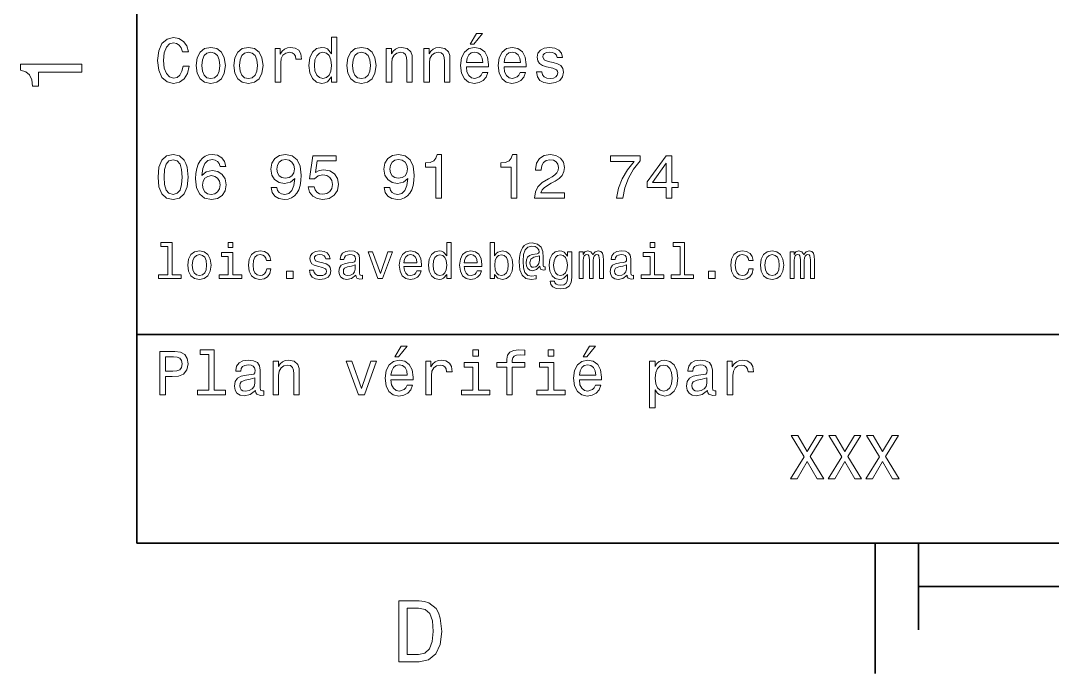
# Model space of a CAD drawing. Extents: x 0 to 210, y 0 to 297.
# Drawn here: x 3.3 to 62.7, y 2.5 to 40.1 of the extents above; entities that cross this region are included whole.
import ezdxf

# ---------------------------------------------------------------- set-up
doc = ezdxf.new("R2010")
doc.units = 0

msp = doc.modelspace()

# ---------------------------------------------------------------- linework, layer by layer
at = {"color": 7, "lineweight": 35}
for p, q in [((10, 287), (10, 10)), ((10, 10), (10, 70)), ((10, 22), (75, 22)), ((10, 10), (200, 10)), ((10, 10), (200, 10)), ((55, 7.5), (155, 7.5))]:
    msp.add_line(p, q, dxfattribs=at)
at = {"color": 7, "lineweight": 35, "ltscale": 0.1875}
msp.add_line((52.5, 10), (52.5, 2.5), dxfattribs=at)
at = {"color": 7, "lineweight": 35, "ltscale": 0.125}
msp.add_line((55, 10), (55, 5), dxfattribs=at)
at = {"color": 7, "lineweight": 13}
for points in [[(29.184439, 38.728386), (29.396975, 38.728386), (29.897696, 39.340778), (29.544668, 39.340778)], [(12.667868, 37.460373), (12.595821, 37.15778), (12.476945, 36.941643), (12.311239, 36.808357), (12.116714, 36.765129), (11.882565, 36.829971), (11.698847, 37.024494), (11.576369, 37.341499), (11.536743, 37.780979), (11.576369, 38.216858), (11.695245, 38.537464), (11.878963, 38.731987), (12.116714, 38.80043), (12.289625, 38.764408), (12.43732, 38.663544), (12.552593, 38.501442), (12.631845, 38.278099), (12.974064, 38.278099), (12.865994, 38.620316), (12.678675, 38.879681), (12.422911, 39.041786), (12.116714, 39.099422), (11.73487, 39.009365), (11.443084, 38.757202), (11.255764, 38.342937), (11.190922, 37.780979), (11.255764, 37.219021), (11.443084, 36.804756), (11.73487, 36.548992), (12.116714, 36.462536), (12.451729, 36.530979), (12.721902, 36.721901), (12.912825, 37.035301), (13.013689, 37.460373)], [(21.201729, 36.829971), (21.201729, 36.530979), (21.518732, 36.530979), (21.518732, 39.117435), (21.205332, 39.117435), (21.205332, 38.170029), (20.963978, 38.443802), (20.816282, 38.508644), (20.646975, 38.533859), (20.340778, 38.461815), (20.103027, 38.260086), (19.948128, 37.935879), (19.894093, 37.5), (19.948128, 37.064121), (20.103027, 36.736309), (20.340778, 36.530979), (20.646975, 36.462536), (20.816282, 36.487751), (20.967579, 36.552593)], [(13.413545, 37.496399), (13.471182, 37.056915), (13.636888, 36.732708), (13.899856, 36.530979), (14.252882, 36.462536), (14.602305, 36.530979), (14.865273, 36.729107), (15.030979, 37.053314), (15.092218, 37.496399), (15.030979, 37.935879), (14.865273, 38.263687), (14.602305, 38.461815), (14.252882, 38.533859), (13.899856, 38.461815), (13.636888, 38.260086), (13.471182, 37.935879)], [(13.737752, 37.5), (13.770173, 37.824207), (13.871037, 38.058357), (14.033141, 38.20245), (14.252882, 38.25288), (14.46902, 38.20245), (14.631124, 38.061958), (14.731989, 37.824207), (14.768011, 37.5), (14.731989, 37.172188), (14.631124, 36.934437), (14.46902, 36.790344), (14.252882, 36.743515), (14.033141, 36.790344), (13.871037, 36.934437), (13.770173, 37.172188)], [(15.582132, 37.496399), (15.63977, 37.056915), (15.805475, 36.732708), (16.068443, 36.530979), (16.421471, 36.462536), (16.770893, 36.530979), (17.033861, 36.729107), (17.199568, 37.053314), (17.260807, 37.496399), (17.199568, 37.935879), (17.033861, 38.263687), (16.770893, 38.461815), (16.421471, 38.533859), (16.068443, 38.461815), (15.805475, 38.260086), (15.63977, 37.935879)], [(15.90634, 37.5), (15.938761, 37.824207), (16.039625, 38.058357), (16.201729, 38.20245), (16.421471, 38.25288), (16.637608, 38.20245), (16.799711, 38.061958), (16.900578, 37.824207), (16.9366, 37.5), (16.900578, 37.172188), (16.799711, 36.934437), (16.637608, 36.790344), (16.421471, 36.743515), (16.201729, 36.790344), (16.039625, 36.934437), (15.938761, 37.172188)], [(17.963257, 36.530979), (18.28026, 36.530979), (18.28026, 37.636887), (18.312679, 37.903458), (18.409943, 38.094379), (18.568443, 38.209652), (18.780979, 38.249279), (18.939482, 38.224064), (19.058357, 38.152016), (19.130404, 38.029537), (19.155621, 37.863831), (19.476225, 37.863831), (19.432999, 38.155621), (19.314121, 38.364552), (19.115993, 38.490635), (18.845821, 38.533859), (18.662104, 38.505043), (18.503603, 38.432995), (18.363113, 38.310516), (18.251442, 38.144814), (18.251442, 38.465416), (17.963257, 38.465416)], [(20.701008, 38.249279), (20.909943, 38.198845), (21.068443, 38.058357), (21.162104, 37.824207), (21.198128, 37.5), (21.162104, 37.172188), (21.068443, 36.938038), (20.909943, 36.793949), (20.701008, 36.747116), (20.502882, 36.793949), (20.351585, 36.938038), (20.250721, 37.175793), (20.2183, 37.5), (20.250721, 37.820606), (20.351585, 38.054756), (20.502882, 38.198845)], [(22.087896, 37.496399), (22.145533, 37.056915), (22.311239, 36.732708), (22.574207, 36.530979), (22.927235, 36.462536), (23.276657, 36.530979), (23.539625, 36.729107), (23.70533, 37.053314), (23.766571, 37.496399), (23.70533, 37.935879), (23.539625, 38.263687), (23.276657, 38.461815), (22.927235, 38.533859), (22.574207, 38.461815), (22.311239, 38.260086), (22.145533, 37.935879)], [(22.412104, 37.5), (22.444525, 37.824207), (22.545389, 38.058357), (22.707493, 38.20245), (22.927235, 38.25288), (23.143372, 38.20245), (23.305475, 38.061958), (23.40634, 37.824207), (23.442364, 37.5), (23.40634, 37.172188), (23.305475, 36.934437), (23.143372, 36.790344), (22.927235, 36.743515), (22.707493, 36.790344), (22.545389, 36.934437), (22.444525, 37.172188)], [(24.350143, 36.530979), (24.667147, 36.530979), (24.667147, 37.647694), (24.699568, 37.903458), (24.804035, 38.090778), (24.966137, 38.206051), (25.182278, 38.249279), (25.355186, 38.213257), (25.463257, 38.115993), (25.517292, 37.953888), (25.535301, 37.737751), (25.535301, 36.530979), (25.852306, 36.530979), (25.852306, 37.802593), (25.837896, 38.058357), (25.773054, 38.270893), (25.560518, 38.465416), (25.229107, 38.533859), (25.045389, 38.508644), (24.89049, 38.440201), (24.757204, 38.324928), (24.652737, 38.170029), (24.652737, 38.465416), (24.350143, 38.465416)], [(26.51873, 36.530979), (26.835735, 36.530979), (26.835735, 37.647694), (26.868156, 37.903458), (26.972622, 38.090778), (27.134726, 38.206051), (27.350864, 38.249279), (27.523775, 38.213257), (27.631844, 38.115993), (27.685879, 37.953888), (27.70389, 37.737751), (27.70389, 36.530979), (28.020893, 36.530979), (28.020893, 37.802593), (28.006483, 38.058357), (27.941643, 38.270893), (27.729107, 38.465416), (27.397694, 38.533859), (27.213976, 38.508644), (27.059078, 38.440201), (26.925793, 38.324928), (26.821325, 38.170029), (26.821325, 38.465416), (26.51873, 38.465416)], [(28.964697, 37.406338), (30.23271, 37.406338), (30.236311, 37.554035), (30.178675, 37.9683), (30.020174, 38.278099), (29.768011, 38.465416), (29.432997, 38.533859), (29.105188, 38.461815), (28.853025, 38.260086), (28.690922, 37.932278), (28.633286, 37.5), (28.687321, 37.056915), (28.849424, 36.732708), (29.097982, 36.530979), (29.42219, 36.462536), (29.703171, 36.509365), (29.933718, 36.631844), (30.103025, 36.826366), (30.200289, 37.085735), (29.886889, 37.085735), (29.822046, 36.941643), (29.728386, 36.833572), (29.461815, 36.747116), (29.256485, 36.786743), (29.101585, 36.912823), (29.000721, 37.118156), (28.964697, 37.395531)], [(28.964697, 37.672909), (29.004322, 37.921471), (29.101585, 38.105186), (29.249279, 38.216858), (29.443804, 38.256485), (29.634726, 38.216858), (29.782421, 38.105186), (29.872478, 37.921471), (29.9049, 37.672909)], [(31.133286, 37.406338), (32.401299, 37.406338), (32.4049, 37.554035), (32.347263, 37.9683), (32.188763, 38.278099), (31.9366, 38.465416), (31.601585, 38.533859), (31.273777, 38.461815), (31.021614, 38.260086), (30.85951, 37.932278), (30.801874, 37.5), (30.855909, 37.056915), (31.018013, 36.732708), (31.266571, 36.530979), (31.590778, 36.462536), (31.871759, 36.509365), (32.102306, 36.631844), (32.271614, 36.826366), (32.368877, 37.085735), (32.055477, 37.085735), (31.990635, 36.941643), (31.896975, 36.833572), (31.630404, 36.747116), (31.425074, 36.786743), (31.270174, 36.912823), (31.16931, 37.118156), (31.133286, 37.395531)], [(31.133286, 37.672909), (31.172911, 37.921471), (31.270174, 38.105186), (31.417868, 38.216858), (31.612392, 38.256485), (31.803314, 38.216858), (31.95101, 38.105186), (32.041069, 37.921471), (32.073486, 37.672909)], [(33.971901, 37.658501), (33.66571, 37.730545), (33.438763, 37.8134), (33.363113, 37.982708), (33.384727, 38.101585), (33.460377, 38.188038), (33.582855, 38.242073), (33.759369, 38.263687), (33.928677, 38.242073), (34.061962, 38.177231), (34.148415, 38.079971), (34.184441, 37.950287), (34.49424, 37.950287), (34.49424, 37.957493), (34.440201, 38.191643), (34.292511, 38.375359), (34.061962, 38.490635), (33.759369, 38.533859), (33.453171, 38.490635), (33.229828, 38.371758), (33.08934, 38.195244), (33.046112, 37.971901), (33.078529, 37.755764), (33.179398, 37.604465), (33.3451, 37.496399), (33.586456, 37.42075), (33.939484, 37.334293), (34.155621, 37.244236), (34.213257, 37.172188), (34.234871, 37.064121), (34.202454, 36.930836), (34.115997, 36.829971), (33.975506, 36.765129), (33.788185, 36.743515), (33.590057, 36.765129), (33.445969, 36.840778), (33.348705, 36.963257), (33.309082, 37.132565), (33.002884, 37.132565), (33.053314, 36.844379), (33.201012, 36.635445), (33.435158, 36.509365), (33.759369, 36.462536), (34.097984, 36.509365), (34.346542, 36.635445), (34.497841, 36.837173), (34.551872, 37.100143), (34.512249, 37.327087), (34.400578, 37.481987), (34.216858, 37.582851)], [(6.833213, 37.109222), (6.833213, 37.568153), (3.307997, 37.568153), (3.307997, 37.225216), (3.615634, 37.134438), (3.822406, 36.952881), (3.943444, 36.675503), (3.98379, 36.292217), (4.341859, 36.292217), (4.341859, 37.109222)], [(11.216138, 31.071325), (11.270173, 30.505762), (11.439482, 30.102304), (11.709654, 29.857347), (12.084294, 29.778097), (12.455332, 29.857347), (12.725504, 30.102304), (12.891211, 30.505762), (12.948847, 31.071325), (12.891211, 31.633286), (12.822766, 31.856628), (12.725504, 32.040344), (12.455332, 32.285301), (12.084294, 32.368156), (11.709654, 32.285301), (11.439482, 32.036743), (11.270173, 31.633286)], [(15.117435, 31.676512), (15.048991, 31.9683), (14.89049, 32.184437), (14.645533, 32.321323), (14.32853, 32.368156), (14.115994, 32.342937), (13.932277, 32.274494), (13.770173, 32.162823), (13.633286, 32.004322), (13.525216, 31.806194), (13.445966, 31.56484), (13.395533, 31.280258), (13.381124, 30.959654), (13.438761, 30.448126), (13.615273, 30.077089), (13.899856, 29.853746), (14.288905, 29.778097), (14.638329, 29.842939), (14.9049, 30.012247), (15.07781, 30.278818), (15.13905, 30.617435), (15.07781, 30.959654), (14.912104, 31.222622), (14.65634, 31.388329), (14.339337, 31.445965), (13.997118, 31.373919), (13.741354, 31.168587), (13.795389, 31.56484), (13.910663, 31.849422), (14.087175, 32.01873), (14.332132, 32.076366), (14.512248, 32.04755), (14.649136, 31.971901), (14.739193, 31.845821), (14.786023, 31.676512)], [(17.725506, 30.46974), (17.779539, 30.185158), (17.934439, 29.965418), (18.179396, 29.828529), (18.503603, 29.778097), (18.716139, 29.803314), (18.907061, 29.868155), (19.069164, 29.979826), (19.206051, 30.138329), (19.314121, 30.336454), (19.393372, 30.581411), (19.440201, 30.862391), (19.458214, 31.1866), (19.396975, 31.694523), (19.220463, 32.065559), (18.939482, 32.288902), (18.554035, 32.368156), (18.201008, 32.303314), (17.934439, 32.130402), (17.761528, 31.863832), (17.703892, 31.528818), (17.761528, 31.182997), (17.930836, 30.920029), (18.182997, 30.754322), (18.503603, 30.700287), (18.84222, 30.768732), (19.097984, 30.977665), (19.040346, 30.577808), (18.925072, 30.293226), (18.74856, 30.123919), (18.507206, 30.069883), (18.319885, 30.0951), (18.182997, 30.174351), (18.092939, 30.300432), (18.056917, 30.46974)], [(18.053314, 31.532419), (18.089336, 31.755764), (18.190203, 31.932276), (18.348703, 32.043949), (18.554035, 32.083572), (18.766571, 32.043949), (18.928675, 31.932276), (19.029539, 31.759365), (19.069164, 31.536022), (19.029539, 31.309076), (18.928675, 31.139769), (18.762968, 31.035301), (18.543228, 30.999279), (18.3451, 31.035301), (18.190203, 31.139769), (18.089336, 31.305475)], [(19.865273, 30.502161), (19.944525, 30.206772), (20.121037, 29.976225), (20.380404, 29.832132), (20.711815, 29.778097), (21.075649, 29.842939), (21.360229, 30.019451), (21.540346, 30.300432), (21.608789, 30.660662), (21.54755, 30.995676), (21.37464, 31.258644), (21.104467, 31.427954), (20.755043, 31.489193), (20.484871, 31.445965), (20.275936, 31.327089), (20.376801, 32.000721), (21.471901, 32.000721), (21.471901, 32.296108), (20.135447, 32.296108), (19.937321, 30.970461), (20.225506, 30.970461), (20.434437, 31.139769), (20.701008, 31.201008), (20.931557, 31.161383), (21.10807, 31.046108), (21.219742, 30.869596), (21.259365, 30.642651), (21.219742, 30.415705), (21.104467, 30.239193), (20.927954, 30.127522), (20.701008, 30.087896), (20.510086, 30.113111), (20.362392, 30.195965), (20.254322, 30.325647), (20.200287, 30.502161)], [(24.231268, 30.46974), (24.285301, 30.185158), (24.440201, 29.965418), (24.685158, 29.828529), (25.009365, 29.778097), (25.221901, 29.803314), (25.412823, 29.868155), (25.574928, 29.979826), (25.711815, 30.138329), (25.819885, 30.336454), (25.899136, 30.581411), (25.945965, 30.862391), (25.963978, 31.1866), (25.902737, 31.694523), (25.726225, 32.065559), (25.445244, 32.288902), (25.059799, 32.368156), (24.706772, 32.303314), (24.440201, 32.130402), (24.267292, 31.863832), (24.209654, 31.528818), (24.267292, 31.182997), (24.4366, 30.920029), (24.688761, 30.754322), (25.009365, 30.700287), (25.347982, 30.768732), (25.603746, 30.977665), (25.546108, 30.577808), (25.430836, 30.293226), (25.254322, 30.123919), (25.012968, 30.069883), (24.825649, 30.0951), (24.688761, 30.174351), (24.598701, 30.300432), (24.562679, 30.46974)], [(24.559078, 31.532419), (24.5951, 31.755764), (24.695965, 31.932276), (24.854465, 32.043949), (25.059799, 32.083572), (25.272335, 32.043949), (25.434437, 31.932276), (25.535301, 31.759365), (25.574928, 31.536022), (25.535301, 31.309076), (25.434437, 31.139769), (25.268732, 31.035301), (25.048992, 30.999279), (24.850864, 31.035301), (24.695965, 31.139769), (24.5951, 31.305475)], [(27.199568, 29.850143), (27.527376, 29.850143), (27.527376, 32.368156), (27.282421, 32.368156), (27.217579, 32.148415), (27.087896, 32.000721), (26.889769, 31.914265), (26.615993, 31.885447), (26.615993, 31.629683), (27.199568, 31.629683)], [(31.536745, 29.850143), (31.864553, 29.850143), (31.864553, 32.368156), (31.619598, 32.368156), (31.554756, 32.148415), (31.425074, 32.000721), (31.226946, 31.914265), (30.953171, 31.885447), (30.953171, 31.629683), (31.536745, 31.629683)], [(32.891212, 29.850143), (34.609512, 29.850143), (34.609512, 30.159943), (33.251442, 30.159943), (33.327091, 30.32925), (33.456772, 30.46974), (33.856628, 30.725504), (34.069168, 30.833572), (34.306915, 30.988472), (34.476227, 31.168587), (34.573486, 31.381123), (34.609512, 31.622478), (34.548271, 31.925072), (34.378963, 32.162823), (34.119598, 32.314121), (33.784584, 32.368156), (33.438763, 32.306915), (33.175797, 32.137608), (33.006485, 31.867435), (32.948849, 31.510807), (32.948849, 31.460375), (33.276657, 31.460375), (33.276657, 31.489193), (33.309082, 31.73415), (33.406342, 31.914265), (33.561241, 32.029537), (33.766571, 32.069164), (33.975506, 32.033142), (34.130405, 31.943083), (34.23127, 31.802593), (34.267292, 31.62608), (34.242077, 31.460375), (34.173634, 31.319883), (34.058357, 31.197405), (33.899857, 31.089336), (33.687321, 30.974062), (33.334297, 30.750719), (33.085739, 30.512968), (32.938042, 30.224783), (32.891212, 29.86095)], [(37.606632, 29.850143), (37.970467, 29.850143), (38.08934, 30.444523), (38.298275, 30.999279), (38.593662, 31.514408), (38.979111, 31.997118), (38.979111, 32.296108), (37.264412, 32.296108), (37.264412, 31.9683), (38.633289, 31.9683), (38.237038, 31.481987), (37.938042, 30.974062), (37.729111, 30.433718)], [(40.474068, 29.850143), (40.798275, 29.850143), (40.798275, 30.46974), (41.154903, 30.46974), (41.154903, 30.757925), (40.798275, 30.757925), (40.798275, 32.296108), (40.470467, 32.296108), (39.375366, 30.786743), (39.375366, 30.46974), (40.474068, 30.46974)], [(11.561959, 31.071325), (11.590778, 31.507204), (11.680836, 31.820604), (11.842939, 32.004322), (12.084294, 32.069164), (12.322046, 32.004322), (12.48415, 31.820604), (12.574207, 31.507204), (12.603025, 31.071325), (12.574207, 30.631844), (12.48415, 30.318443), (12.322046, 30.134726), (12.084294, 30.073486), (11.842939, 30.134726), (11.680836, 30.318443), (11.590778, 30.631844)], [(39.677956, 30.757925), (40.474068, 31.878241), (40.474068, 30.757925)], [(14.789625, 30.613832), (14.75, 30.386887), (14.649136, 30.213976), (14.487032, 30.098703), (14.285303, 30.062679), (14.072766, 30.098703), (13.910663, 30.210375), (13.806196, 30.383286), (13.773775, 30.610229), (13.809798, 30.833572), (13.910663, 31.002882), (14.076368, 31.11095), (14.299712, 31.150576), (14.494236, 31.11095), (14.649136, 31.006483), (14.75, 30.837175)], [(11.775216, 27.080692), (11.775216, 25.438042), (11.253602, 25.438042), (11.253602, 25.224785), (12.54755, 25.224785), (12.54755, 25.438042), (12.028818, 25.438042), (12.028818, 27.293949), (11.377522, 27.293949), (11.377522, 27.080692)], [(12.930836, 25.99712), (12.976945, 25.645535), (13.10951, 25.386168), (13.319885, 25.224785), (13.602305, 25.170031), (13.881845, 25.224785), (14.092218, 25.383286), (14.224784, 25.642653), (14.273775, 25.99712), (14.224784, 26.348703), (14.092218, 26.610952), (13.881845, 26.769453), (13.602305, 26.827091), (13.319885, 26.769453), (13.10951, 26.60807), (12.976945, 26.348703)], [(15.524496, 27.293949), (15.256484, 27.293949), (15.256484, 27.005764), (15.524496, 27.005764)], [(17.461094, 26.259367), (17.711815, 26.259367), (17.659943, 26.489914), (17.536022, 26.671471), (17.342939, 26.783863), (17.092218, 26.827091), (16.815561, 26.769453), (16.605186, 26.60807), (16.472622, 26.345821), (16.426514, 25.994238), (16.46974, 25.645535), (16.599422, 25.386168), (16.804035, 25.224785), (17.083572, 25.170031), (17.331411, 25.213257), (17.524496, 25.334295), (17.657061, 25.524496), (17.714697, 25.778099), (17.472622, 25.778099), (17.429394, 25.616716), (17.348703, 25.495678), (17.233429, 25.42075), (17.092218, 25.397696), (16.916426, 25.43516), (16.789625, 25.550434), (16.711815, 25.737753), (16.685879, 26.002882), (16.711815, 26.262249), (16.792507, 26.449568), (16.92219, 26.564842), (17.092218, 26.605188), (17.242075, 26.579252), (17.354467, 26.51297), (17.429394, 26.40346)], [(20.703171, 26.126802), (20.458214, 26.184439), (20.276657, 26.250721), (20.216139, 26.386168), (20.233429, 26.48127), (20.293949, 26.550434), (20.39193, 26.59366), (20.533142, 26.610952), (20.668587, 26.59366), (20.775215, 26.541788), (20.844379, 26.463978), (20.873199, 26.360231), (21.121037, 26.360231), (21.121037, 26.365995), (21.07781, 26.553314), (20.959654, 26.700289), (20.775215, 26.792507), (20.533142, 26.827091), (20.288185, 26.792507), (20.10951, 26.697407), (19.997118, 26.556196), (19.962536, 26.377523), (19.988472, 26.204613), (20.069164, 26.083574), (20.201729, 25.99712), (20.394814, 25.9366), (20.677235, 25.867435), (20.850143, 25.795389), (20.896254, 25.737753), (20.913544, 25.651299), (20.887608, 25.54467), (20.818443, 25.463978), (20.706051, 25.412106), (20.556196, 25.394814), (20.397694, 25.412106), (20.282421, 25.472624), (20.204611, 25.570606), (20.172911, 25.706053), (19.927954, 25.706053), (19.9683, 25.475506), (20.086456, 25.308359), (20.273775, 25.207495), (20.533142, 25.170031), (20.804035, 25.207495), (21.002882, 25.308359), (21.12392, 25.469742), (21.167147, 25.680117), (21.135447, 25.861673), (21.046108, 25.985592), (20.899136, 26.066284)], [(22.599422, 25.426514), (22.599422, 25.417868), (22.613832, 25.319885), (22.657061, 25.250721), (22.838615, 25.195967), (22.979828, 25.219021), (22.979828, 25.414986), (22.919308, 25.406342), (22.838615, 25.443806), (22.824207, 25.559078), (22.824207, 26.360231), (22.789625, 26.564842), (22.688761, 26.708935), (22.512968, 26.795389), (22.265129, 26.827091), (22.023054, 26.792507), (21.844379, 26.694525), (21.731987, 26.541788), (21.694523, 26.340059), (21.694523, 26.322767), (21.92219, 26.322767), (21.942364, 26.443806), (22.005764, 26.53026), (22.109509, 26.582134), (22.256485, 26.602306), (22.397694, 26.587896), (22.498558, 26.54467), (22.559078, 26.469742), (22.57925, 26.365995), (22.567722, 26.244957), (22.521614, 26.184439), (22.40634, 26.155621), (22.190201, 26.132566), (21.942364, 26.080692), (21.766571, 25.988474), (21.662823, 25.844381), (21.631123, 25.631124), (21.659943, 25.440924), (21.749279, 25.299713), (21.893372, 25.210375), (22.092218, 25.178675), (22.360229, 25.239195)], [(23.878962, 25.224785), (24.146973, 25.224785), (24.711815, 26.772335), (24.449566, 26.772335), (24.014408, 25.524496), (23.570604, 26.772335), (23.305475, 26.772335)], [(25.371758, 25.925074), (26.386166, 25.925074), (26.389048, 26.043228), (26.342937, 26.374641), (26.216137, 26.622478), (26.014408, 26.772335), (25.746397, 26.827091), (25.48415, 26.769453), (25.282421, 26.60807), (25.152737, 26.345821), (25.106628, 26), (25.149855, 25.645535), (25.279537, 25.386168), (25.478386, 25.224785), (25.737751, 25.170031), (25.962536, 25.207495), (26.146973, 25.305477), (26.282421, 25.461096), (26.360229, 25.668589), (26.109509, 25.668589), (26.057636, 25.553314), (25.982708, 25.46686), (25.769451, 25.397696), (25.605186, 25.429396), (25.481266, 25.53026), (25.400576, 25.694525), (25.371758, 25.916428)], [(27.835733, 25.463978), (27.835733, 25.224785), (28.089336, 25.224785), (28.089336, 27.293949), (27.838615, 27.293949), (27.838615, 26.536024), (27.645533, 26.755045), (27.527376, 26.806917), (27.39193, 26.827091), (27.146973, 26.769453), (26.956772, 26.60807), (26.832851, 26.348703), (26.789623, 26), (26.832851, 25.651299), (26.956772, 25.38905), (27.146973, 25.224785), (27.39193, 25.170031), (27.527376, 25.190203), (27.648413, 25.242075)], [(28.841497, 25.925074), (29.855906, 25.925074), (29.858788, 26.043228), (29.812679, 26.374641), (29.685877, 26.622478), (29.484148, 26.772335), (29.216137, 26.827091), (28.953888, 26.769453), (28.752159, 26.60807), (28.622477, 26.345821), (28.576366, 26), (28.619595, 25.645535), (28.749277, 25.386168), (28.948126, 25.224785), (29.207491, 25.170031), (29.432276, 25.207495), (29.616713, 25.305477), (29.752159, 25.461096), (29.829969, 25.668589), (29.579248, 25.668589), (29.527376, 25.553314), (29.452448, 25.46686), (29.239191, 25.397696), (29.074926, 25.429396), (28.951008, 25.53026), (28.870316, 25.694525), (28.841497, 25.916428)], [(30.593658, 25.463978), (30.780979, 25.242075), (31.037462, 25.170031), (31.279537, 25.224785), (31.472622, 25.38905), (31.593658, 25.651299), (31.639769, 26), (31.593658, 26.348703), (31.46974, 26.60807), (31.279537, 26.769453), (31.037462, 26.827091), (30.783861, 26.752163), (30.680115, 26.659943), (30.593658, 26.536024), (30.593658, 27.293949), (30.340057, 27.293949), (30.340057, 25.224785), (30.593658, 25.224785)], [(33.504322, 25.734871), (33.504322, 25.902018), (33.458214, 25.893373), (33.403458, 25.913546), (33.386169, 25.974064), (33.386169, 26.446688), (33.363113, 26.780981), (33.270893, 27.02882), (33.054756, 27.213257), (32.752159, 27.279539), (32.57637, 27.262249), (32.426514, 27.210375), (32.296829, 27.12392), (32.193085, 27.002882), (32.112389, 26.850145), (32.054756, 26.662825), (32.020172, 26.438042), (32.008644, 26.184439), (32.048988, 25.737753), (32.178673, 25.42075), (32.394814, 25.230549), (32.703171, 25.170031), (32.985588, 25.216139), (32.985588, 25.406342), (32.737751, 25.360231), (32.498558, 25.409224), (32.340057, 25.567724), (32.253601, 25.835735), (32.227665, 26.224785), (32.256485, 26.605188), (32.354465, 26.876081), (32.51297, 27.040346), (32.743515, 27.095102), (32.919308, 27.063402), (33.048988, 26.988474), (33.129684, 26.876081), (33.158501, 26.746399), (33.126801, 26.682999), (33.040344, 26.654179), (32.757927, 26.610952), (32.602303, 26.547552), (32.489914, 26.449568), (32.42363, 26.314121), (32.403458, 26.135448), (32.429394, 25.942364), (32.501442, 25.798271), (32.619598, 25.708935), (32.775215, 25.680117), (33.002884, 25.740635), (33.195965, 25.930836), (33.195965, 25.913546), (33.242073, 25.760807), (33.400574, 25.714699)], [(35.028816, 25.293949), (35.028816, 26.772335), (34.786743, 26.772335), (34.786743, 26.521614), (34.587898, 26.749281), (34.466858, 26.806917), (34.331413, 26.827091), (34.086456, 26.769453), (33.896255, 26.60807), (33.772335, 26.348703), (33.729107, 26), (33.772335, 25.648417), (33.896255, 25.38905), (34.086456, 25.224785), (34.331413, 25.170031), (34.469742, 25.190203), (34.585014, 25.242075), (34.786743, 25.461096), (34.786743, 25.242075), (34.763687, 25.069166), (34.700287, 24.945246), (34.57925, 24.873199), (34.397694, 24.847263), (34.239193, 24.864553), (34.126801, 24.907782), (34.060516, 24.98271), (34.040344, 25.083574), (33.795387, 25.083574), (33.795387, 25.072046), (33.832855, 24.887609), (33.948128, 24.749281), (34.132565, 24.659943), (34.383286, 24.628242), (34.682999, 24.671471), (34.881844, 24.792509), (34.994236, 25.002882)], [(35.458214, 25.224785), (35.691643, 25.224785), (35.691643, 26.259367), (35.706055, 26.414986), (35.749283, 26.527378), (35.815563, 26.59366), (35.902016, 26.619598), (35.971184, 26.596542), (36.017292, 26.538906), (36.040344, 26.440924), (36.048992, 26.311241), (36.048992, 25.224785), (36.268013, 25.224785), (36.268013, 26.259367), (36.282421, 26.412106), (36.325649, 26.524496), (36.394814, 26.59366), (36.48127, 26.619598), (36.55043, 26.596542), (36.596542, 26.538906), (36.625359, 26.311241), (36.625359, 25.224785), (36.858788, 25.224785), (36.858788, 26.293949), (36.844383, 26.515852), (36.798271, 26.685881), (36.706055, 26.789627), (36.556198, 26.827091), (36.380402, 26.769453), (36.244957, 26.602306), (36.138329, 26.766571), (35.959656, 26.827091), (35.795387, 26.769453), (35.682999, 26.60807), (35.682999, 26.772335), (35.458214, 26.772335)], [(38.213257, 25.426514), (38.213257, 25.417868), (38.227669, 25.319885), (38.270897, 25.250721), (38.452454, 25.195967), (38.593658, 25.219021), (38.593658, 25.414986), (38.533142, 25.406342), (38.452454, 25.443806), (38.438042, 25.559078), (38.438042, 26.360231), (38.403458, 26.564842), (38.302597, 26.708935), (38.126801, 26.795389), (37.878963, 26.827091), (37.636887, 26.792507), (37.458214, 26.694525), (37.345825, 26.541788), (37.308357, 26.340059), (37.308357, 26.322767), (37.536026, 26.322767), (37.556198, 26.443806), (37.619598, 26.53026), (37.723343, 26.582134), (37.870316, 26.602306), (38.011528, 26.587896), (38.112392, 26.54467), (38.172913, 26.469742), (38.193085, 26.365995), (38.181557, 26.244957), (38.135448, 26.184439), (38.020172, 26.155621), (37.804035, 26.132566), (37.556198, 26.080692), (37.380405, 25.988474), (37.276657, 25.844381), (37.244957, 25.631124), (37.273777, 25.440924), (37.363113, 25.299713), (37.507206, 25.210375), (37.706055, 25.178675), (37.974064, 25.239195)], [(39.812683, 27.293949), (39.54467, 27.293949), (39.54467, 27.005764), (39.812683, 27.005764)], [(41.268013, 27.080692), (41.268013, 25.438042), (40.746399, 25.438042), (40.746399, 25.224785), (42.040348, 25.224785), (42.040348, 25.438042), (41.521614, 25.438042), (41.521614, 27.293949), (40.870319, 27.293949), (40.870319, 27.080692)], [(45.219025, 26.259367), (45.469746, 26.259367), (45.41787, 26.489914), (45.293953, 26.671471), (45.100868, 26.783863), (44.850147, 26.827091), (44.57349, 26.769453), (44.363117, 26.60807), (44.230553, 26.345821), (44.184441, 25.994238), (44.227669, 25.645535), (44.357353, 25.386168), (44.561962, 25.224785), (44.841503, 25.170031), (45.08934, 25.213257), (45.282425, 25.334295), (45.414989, 25.524496), (45.472626, 25.778099), (45.230553, 25.778099), (45.187325, 25.616716), (45.106632, 25.495678), (44.99136, 25.42075), (44.850147, 25.397696), (44.674355, 25.43516), (44.547554, 25.550434), (44.469746, 25.737753), (44.44381, 26.002882), (44.469746, 26.262249), (44.550434, 26.449568), (44.680119, 26.564842), (44.850147, 26.605188), (45.000004, 26.579252), (45.112396, 26.51297), (45.187325, 26.40346)], [(45.893375, 25.99712), (45.939484, 25.645535), (46.072052, 25.386168), (46.282425, 25.224785), (46.564846, 25.170031), (46.844383, 25.224785), (47.05476, 25.383286), (47.187325, 25.642653), (47.236317, 25.99712), (47.187325, 26.348703), (47.05476, 26.610952), (46.844383, 26.769453), (46.564846, 26.827091), (46.282425, 26.769453), (46.072052, 26.60807), (45.939484, 26.348703)], [(47.60231, 25.224785), (47.835739, 25.224785), (47.835739, 26.259367), (47.850147, 26.414986), (47.893375, 26.527378), (47.95966, 26.59366), (48.046116, 26.619598), (48.11528, 26.596542), (48.161388, 26.538906), (48.184444, 26.440924), (48.193089, 26.311241), (48.193089, 25.224785), (48.412109, 25.224785), (48.412109, 26.259367), (48.426517, 26.412106), (48.469746, 26.524496), (48.53891, 26.59366), (48.625366, 26.619598), (48.69453, 26.596542), (48.740639, 26.538906), (48.769459, 26.311241), (48.769459, 25.224785), (49.002888, 25.224785), (49.002888, 26.293949), (48.988476, 26.515852), (48.942368, 26.685881), (48.850147, 26.789627), (48.700294, 26.827091), (48.524502, 26.769453), (48.389053, 26.602306), (48.282425, 26.766571), (48.103752, 26.827091), (47.939487, 26.769453), (47.827095, 26.60807), (47.827095, 26.772335), (47.60231, 26.772335)], [(13.190202, 26), (13.216139, 26.259367), (13.29683, 26.446688), (13.426513, 26.56196), (13.602305, 26.602306), (13.775216, 26.56196), (13.9049, 26.449568), (13.985591, 26.259367), (14.014409, 26), (13.985591, 25.737753), (13.9049, 25.547552), (13.775216, 25.432278), (13.602305, 25.394814), (13.426513, 25.432278), (13.29683, 25.547552), (13.216139, 25.737753)], [(15.51585, 25.438042), (15.51585, 26.720463), (14.864553, 26.720463), (14.864553, 26.504324), (15.262248, 26.504324), (15.262248, 25.438042), (14.743516, 25.438042), (14.743516, 25.224785), (16.040346, 25.224785), (16.040346, 25.438042)], [(25.371758, 26.138329), (25.403458, 26.337177), (25.481266, 26.48415), (25.599422, 26.573488), (25.755043, 26.605188), (25.90778, 26.573488), (26.025936, 26.48415), (26.09798, 26.337177), (26.123919, 26.138329)], [(27.435158, 26.599424), (27.602304, 26.559078), (27.729105, 26.446688), (27.804033, 26.259367), (27.832851, 26), (27.804033, 25.737753), (27.729105, 25.550434), (27.602304, 25.43516), (27.435158, 25.397696), (27.276655, 25.43516), (27.155619, 25.550434), (27.074926, 25.740635), (27.04899, 26), (27.074926, 26.256485), (27.155619, 26.443806), (27.276655, 26.559078)], [(28.841497, 26.138329), (28.873198, 26.337177), (28.951008, 26.48415), (29.069162, 26.573488), (29.224783, 26.605188), (29.37752, 26.573488), (29.495676, 26.48415), (29.567722, 26.337177), (29.593658, 26.138329)], [(31.380402, 26), (31.351583, 25.740635), (31.273773, 25.550434), (31.149855, 25.43516), (30.994236, 25.397696), (30.824207, 25.43516), (30.700287, 25.550434), (30.622477, 25.737753), (30.59654, 26), (30.622477, 26.259367), (30.700287, 26.446688), (30.824207, 26.559078), (30.994236, 26.599424), (31.149855, 26.559078), (31.273773, 26.443806), (31.351583, 26.256485)], [(33.170029, 26.279539), (33.141212, 26.100866), (33.069164, 25.974064), (32.959656, 25.896255), (32.829971, 25.873199), (32.740631, 25.887609), (32.677231, 25.939482), (32.636887, 26.025938), (32.625359, 26.146975), (32.674351, 26.345821), (32.841499, 26.449568), (33.170029, 26.53026)], [(33.991356, 26), (34.017292, 26.256485), (34.0951, 26.446688), (34.216141, 26.559078), (34.377522, 26.599424), (34.54755, 26.559078), (34.674351, 26.446688), (34.752159, 26.256485), (34.780979, 26), (34.752159, 25.737753), (34.674351, 25.550434), (34.54755, 25.43516), (34.377522, 25.397696), (34.216141, 25.43516), (34.0951, 25.550434), (34.017292, 25.740635)], [(39.804039, 25.438042), (39.804039, 26.720463), (39.15274, 26.720463), (39.15274, 26.504324), (39.550434, 26.504324), (39.550434, 25.438042), (39.0317, 25.438042), (39.0317, 25.224785), (40.328529, 25.224785), (40.328529, 25.438042)], [(46.15274, 26), (46.17868, 26.259367), (46.259369, 26.446688), (46.389053, 26.56196), (46.564846, 26.602306), (46.737755, 26.56196), (46.867439, 26.449568), (46.948132, 26.259367), (46.976948, 26), (46.948132, 25.737753), (46.867439, 25.547552), (46.737755, 25.432278), (46.564846, 25.394814), (46.389053, 25.432278), (46.259369, 25.547552), (46.17868, 25.737753)], [(18.608068, 25.224785), (19.005764, 25.224785), (19.005764, 25.654181), (18.608068, 25.654181)], [(22.570606, 25.766571), (22.536022, 25.616716), (22.443804, 25.501442), (22.305475, 25.426514), (22.135447, 25.400578), (22.025936, 25.414986), (21.948128, 25.461096), (21.899136, 25.541788), (21.884726, 25.654181), (21.896254, 25.755045), (21.942364, 25.827091), (22.126801, 25.907782), (22.360229, 25.942364), (22.570606, 26.011528)], [(38.184441, 25.766571), (38.149857, 25.616716), (38.05764, 25.501442), (37.919312, 25.426514), (37.749283, 25.400578), (37.639771, 25.414986), (37.561958, 25.461096), (37.51297, 25.541788), (37.498558, 25.654181), (37.510086, 25.755045), (37.556198, 25.827091), (37.740635, 25.907782), (37.974064, 25.942364), (38.184441, 26.011528)], [(42.896255, 25.224785), (43.293953, 25.224785), (43.293953, 25.654181), (42.896255, 25.654181)], [(11.324207, 18.530979), (11.65562, 18.530979), (11.65562, 19.586454), (12.023055, 19.586454), (12.394093, 19.604465), (12.689482, 19.730547), (12.880404, 19.975504), (12.945245, 20.310518), (12.894813, 20.620316), (12.75072, 20.847261), (12.512968, 20.98415), (12.188761, 21.030979), (11.324207, 21.030979)], [(14.137608, 20.850864), (14.137608, 18.79755), (13.485591, 18.79755), (13.485591, 18.530979), (15.103025, 18.530979), (15.103025, 18.79755), (14.454611, 18.79755), (14.454611, 21.117435), (13.64049, 21.117435), (13.64049, 20.850864)], [(24.847263, 20.728386), (25.059799, 20.728386), (25.560518, 21.340778), (25.207493, 21.340778)], [(29.667147, 21.117435), (29.332132, 21.117435), (29.332132, 20.757204), (29.667147, 20.757204)], [(31.295389, 20.130404), (31.295389, 18.530979), (31.612392, 18.530979), (31.612392, 20.130404), (32.332855, 20.130404), (32.332855, 20.400576), (31.612392, 20.400576), (31.612392, 20.519451), (31.637609, 20.663544), (31.720463, 20.760807), (31.860952, 20.818443), (32.062683, 20.840057), (32.332855, 20.825647), (32.332855, 21.099422), (31.990635, 21.117435), (31.680836, 21.085014), (31.464699, 20.987751), (31.335016, 20.818443), (31.295389, 20.577089), (31.295389, 20.400576), (30.71542, 20.400576), (30.71542, 20.130404)], [(34.004326, 21.117435), (33.669312, 21.117435), (33.669312, 20.757204), (34.004326, 20.757204)], [(35.690205, 20.728386), (35.90274, 20.728386), (36.403461, 21.340778), (36.050434, 21.340778)], [(12.098703, 20.724783), (12.314841, 20.703169), (12.473343, 20.634726), (12.567003, 20.508644), (12.599423, 20.310518), (12.5634, 20.101583), (12.466139, 19.975504), (12.300432, 19.910662), (12.073487, 19.892651), (11.65562, 19.892651), (11.65562, 20.724783)], [(16.824928, 18.78314), (16.824928, 18.772333), (16.842939, 18.649855), (16.896975, 18.5634), (17.12392, 18.494957), (17.300432, 18.523775), (17.300432, 18.768732), (17.224785, 18.757925), (17.12392, 18.804754), (17.105907, 18.948847), (17.105907, 19.950287), (17.062679, 20.206051), (16.9366, 20.386166), (16.716858, 20.494236), (16.407061, 20.533861), (16.104467, 20.490633), (15.881124, 20.368155), (15.740634, 20.177233), (15.693804, 19.925072), (15.693804, 19.903458), (15.978386, 19.903458), (16.003603, 20.054754), (16.082853, 20.162823), (16.212536, 20.227665), (16.396254, 20.252882), (16.572767, 20.234869), (16.698847, 20.180836), (16.774496, 20.087175), (16.799711, 19.957493), (16.785303, 19.806194), (16.727665, 19.730547), (16.583572, 19.694523), (16.3134, 19.665705), (16.003603, 19.600864), (15.783861, 19.48559), (15.654179, 19.305475), (15.614553, 19.038904), (15.650577, 18.801151), (15.762248, 18.62464), (15.942364, 18.512968), (16.190922, 18.473343), (16.525936, 18.54899)], [(17.844381, 18.530979), (18.161385, 18.530979), (18.161385, 19.647694), (18.193804, 19.903458), (18.298271, 20.090778), (18.460375, 20.206051), (18.676514, 20.249279), (18.849424, 20.213255), (18.957493, 20.115993), (19.011528, 19.95389), (19.029539, 19.737751), (19.029539, 18.530979), (19.346542, 18.530979), (19.346542, 19.802593), (19.332134, 20.058357), (19.267292, 20.270893), (19.054756, 20.465418), (18.723343, 20.533861), (18.539625, 20.508644), (18.384727, 20.440201), (18.251442, 20.324926), (18.146975, 20.170029), (18.146975, 20.465418), (17.844381, 20.465418)], [(22.761528, 18.530979), (23.096542, 18.530979), (23.802593, 20.465418), (23.474785, 20.465418), (22.930836, 18.905619), (22.37608, 20.465418), (22.044668, 20.465418)], [(24.627522, 19.40634), (25.895533, 19.40634), (25.899136, 19.554033), (25.841499, 19.9683), (25.682997, 20.278097), (25.430836, 20.465418), (25.095821, 20.533861), (24.768011, 20.461815), (24.51585, 20.260086), (24.353746, 19.932276), (24.296108, 19.5), (24.350143, 19.056915), (24.512247, 18.732708), (24.760807, 18.530979), (25.085014, 18.462536), (25.365993, 18.509365), (25.596542, 18.631844), (25.76585, 18.826368), (25.863113, 19.085733), (25.549711, 19.085733), (25.484871, 18.941643), (25.391209, 18.833572), (25.12464, 18.747118), (24.919308, 18.786743), (24.764408, 18.912823), (24.663544, 19.118155), (24.627522, 19.395533)], [(24.627522, 19.672911), (24.667147, 19.921469), (24.764408, 20.105186), (24.912104, 20.216858), (25.106628, 20.256483), (25.29755, 20.216858), (25.445244, 20.105186), (25.535301, 19.921469), (25.567722, 19.672911)], [(26.637608, 18.530979), (26.954611, 18.530979), (26.954611, 19.636887), (26.98703, 19.903458), (27.084293, 20.094379), (27.242794, 20.209654), (27.455332, 20.249279), (27.613832, 20.224062), (27.732708, 20.152016), (27.804754, 20.029537), (27.829971, 19.863832), (28.150576, 19.863832), (28.107347, 20.155619), (27.988472, 20.364553), (27.790346, 20.490633), (27.520172, 20.533861), (27.336454, 20.505043), (27.177954, 20.432997), (27.037464, 20.310518), (26.925793, 20.144812), (26.925793, 20.465418), (26.637608, 20.465418)], [(29.65634, 18.79755), (29.65634, 20.400576), (28.842218, 20.400576), (28.842218, 20.130404), (29.339338, 20.130404), (29.339338, 18.79755), (28.690922, 18.79755), (28.690922, 18.530979), (30.31196, 18.530979), (30.31196, 18.79755)], [(33.993515, 18.79755), (33.993515, 20.400576), (33.179398, 20.400576), (33.179398, 20.130404), (33.676514, 20.130404), (33.676514, 18.79755), (33.028099, 18.79755), (33.028099, 18.530979), (34.649139, 18.530979), (34.649139, 18.79755)], [(35.470463, 19.40634), (36.738476, 19.40634), (36.742077, 19.554033), (36.684441, 19.9683), (36.52594, 20.278097), (36.273777, 20.465418), (35.938763, 20.533861), (35.610954, 20.461815), (35.358791, 20.260086), (35.196686, 19.932276), (35.139053, 19.5), (35.193085, 19.056915), (35.35519, 18.732708), (35.603748, 18.530979), (35.927956, 18.462536), (36.208939, 18.509365), (36.439484, 18.631844), (36.608791, 18.826368), (36.706055, 19.085733), (36.392654, 19.085733), (36.327812, 18.941643), (36.234154, 18.833572), (35.967583, 18.747118), (35.762253, 18.786743), (35.607353, 18.912823), (35.506485, 19.118155), (35.470463, 19.395533)], [(35.470463, 19.672911), (35.510086, 19.921469), (35.607353, 20.105186), (35.755043, 20.216858), (35.94957, 20.256483), (36.140491, 20.216858), (36.288185, 20.105186), (36.378242, 19.921469), (36.410667, 19.672911)], [(39.829254, 20.166426), (39.829254, 20.465418), (39.512253, 20.465418), (39.512253, 17.7817), (39.829254, 17.7817), (39.829254, 18.826368), (39.940926, 18.657061), (40.067009, 18.545389), (40.38401, 18.462536), (40.686604, 18.530979), (40.924355, 18.736311), (41.079254, 19.060518), (41.136894, 19.5), (41.079254, 19.935879), (40.924355, 20.260086), (40.686604, 20.461815), (40.38401, 20.533861), (40.211098, 20.512247), (40.063404, 20.443804), (39.937325, 20.328529)], [(40.329975, 18.747118), (40.117439, 18.793947), (39.96254, 18.93804), (39.86528, 19.17219), (39.832855, 19.5), (39.86528, 19.824207), (39.96254, 20.058357), (40.117439, 20.198847), (40.329975, 20.249279), (40.524498, 20.198847), (40.679398, 20.054754), (40.776661, 19.820604), (40.812683, 19.5), (40.776661, 19.175793), (40.679398, 18.93804), (40.524498, 18.793947)], [(42.847988, 18.78314), (42.847988, 18.772333), (42.865997, 18.649855), (42.920036, 18.5634), (43.14698, 18.494957), (43.32349, 18.523775), (43.32349, 18.768732), (43.247845, 18.757925), (43.14698, 18.804754), (43.128967, 18.948847), (43.128967, 19.950287), (43.085739, 20.206051), (42.95966, 20.386166), (42.739918, 20.494236), (42.430122, 20.533861), (42.127525, 20.490633), (41.904182, 20.368155), (41.763695, 20.177233), (41.716866, 19.925072), (41.716866, 19.903458), (42.001446, 19.903458), (42.026661, 20.054754), (42.105911, 20.162823), (42.235596, 20.227665), (42.419312, 20.252882), (42.595825, 20.234869), (42.721909, 20.180836), (42.797554, 20.087175), (42.822769, 19.957493), (42.808361, 19.806194), (42.750725, 19.730547), (42.606632, 19.694523), (42.33646, 19.665705), (42.026661, 19.600864), (41.806923, 19.48559), (41.677238, 19.305475), (41.637611, 19.038904), (41.673637, 18.801151), (41.785309, 18.62464), (41.965424, 18.512968), (42.213982, 18.473343), (42.548996, 18.54899)], [(43.986317, 18.530979), (44.303318, 18.530979), (44.303318, 19.636887), (44.335739, 19.903458), (44.433002, 20.094379), (44.591503, 20.209654), (44.804039, 20.249279), (44.96254, 20.224062), (45.081417, 20.152016), (45.153465, 20.029537), (45.17868, 19.863832), (45.499287, 19.863832), (45.456059, 20.155619), (45.337181, 20.364553), (45.139053, 20.490633), (44.868881, 20.533861), (44.685165, 20.505043), (44.526661, 20.432997), (44.386173, 20.310518), (44.274502, 20.144812), (44.274502, 20.465418), (43.986317, 20.465418)], [(16.788906, 19.208212), (16.745678, 19.020893), (16.630404, 18.876801), (16.457493, 18.78314), (16.244957, 18.750719), (16.10807, 18.768732), (16.010807, 18.826368), (15.949568, 18.927233), (15.931557, 19.067722), (15.945965, 19.193804), (16.003603, 19.283861), (16.23415, 19.384726), (16.525936, 19.427954), (16.788906, 19.514408)], [(42.811966, 19.208212), (42.768738, 19.020893), (42.653465, 18.876801), (42.480553, 18.78314), (42.268017, 18.750719), (42.131126, 18.768732), (42.033867, 18.826368), (41.972626, 18.927233), (41.954617, 19.067722), (41.969025, 19.193804), (42.026661, 19.283861), (42.25721, 19.384726), (42.548996, 19.427954), (42.811966, 19.514408)], [(47.62392, 13.690562), (48.002163, 13.690562), (48.574928, 14.70281), (49.158501, 13.690562), (49.540344, 13.690562), (48.758644, 14.976585), (49.500721, 16.194164), (49.136887, 16.194164), (48.585735, 15.268372), (48.045387, 16.194164), (47.667145, 16.194164), (48.405621, 14.972983)], [(49.792507, 13.690562), (50.17075, 13.690562), (50.743515, 14.70281), (51.327087, 13.690562), (51.708935, 13.690562), (50.927235, 14.976585), (51.669308, 16.194164), (51.305473, 16.194164), (50.754322, 15.268372), (50.213978, 16.194164), (49.835735, 16.194164), (50.574207, 14.972983)], [(51.961094, 13.690562), (52.339336, 13.690562), (52.912102, 14.70281), (53.495678, 13.690562), (53.877522, 13.690562), (53.095821, 14.976585), (53.837894, 16.194164), (53.474064, 16.194164), (52.922909, 15.268372), (52.382565, 16.194164), (52.004322, 16.194164), (52.742794, 14.972983)], [(26.244957, 6.666787), (25.079971, 6.666787), (25.079971, 3.166787), (26.244957, 3.166787), (26.79467, 3.277738), (27.203171, 3.615634), (27.455332, 4.165346), (27.54611, 4.916787), (27.465418, 5.683357), (27.364553, 5.985951), (27.223343, 6.228026), (26.814842, 6.555836), (26.54755, 6.636527)], [(26.209654, 6.248199), (26.592939, 6.17255), (26.855188, 5.940562), (27.011528, 5.527017), (27.06196, 4.916787), (27.006485, 4.326729), (26.850145, 3.913184), (26.582853, 3.666066), (26.209654, 3.585375), (25.548992, 3.585375), (25.548992, 6.248199)]]:
    msp.add_lwpolyline(points, close=True, dxfattribs=at)

doc.saveas('drawing.dxf')
